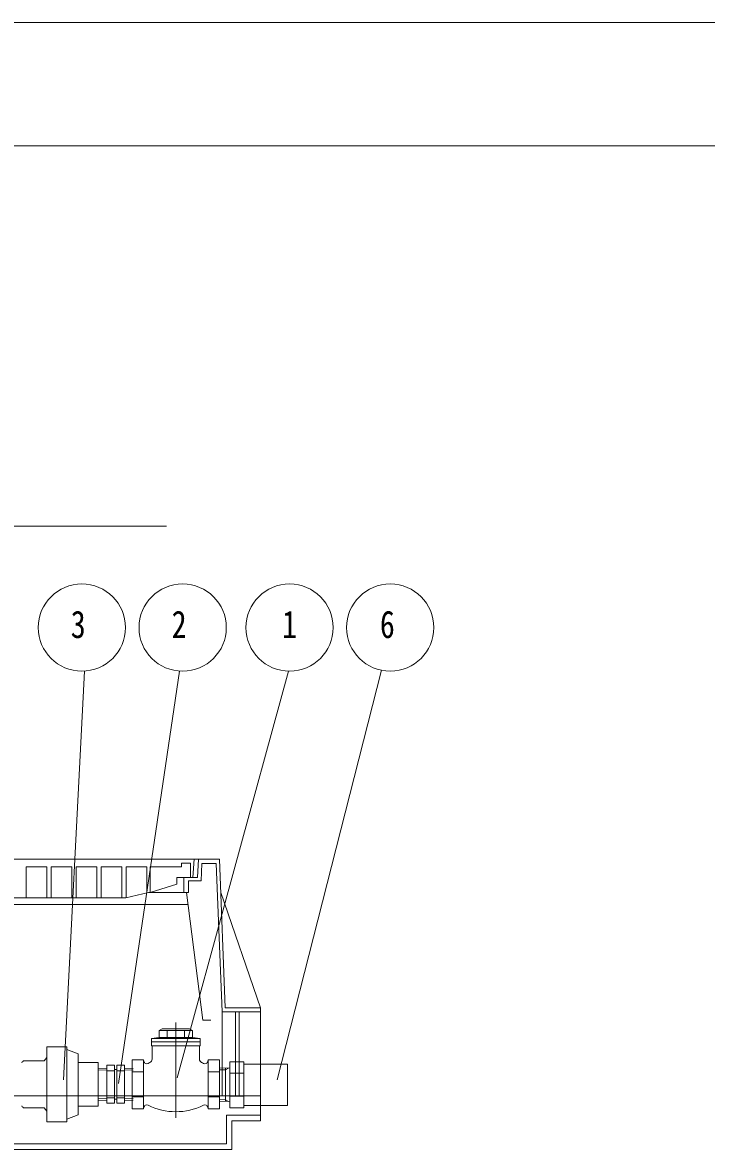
# Model space of a CAD drawing. Units: millimetres, scale not verified. Extents: x -28785 to 23890, y -3354 to 5557.
# Drawn here: x -17671 to -17116, y -2038 to -1124 of the extents above; entities that cross this region are included whole.
import ezdxf
from ezdxf.enums import TextEntityAlignment as Align

# ---------------------------------------------------------------- set-up
doc = ezdxf.new("R2010")
doc.units = ezdxf.units.MM
doc.header["$LTSCALE"] = 10
doc.layers.add('0-1_WAKU', color=7, linetype='Continuous', lineweight=18)
doc.layers.add('E-0', color=7, linetype='Continuous', lineweight=18)
doc.styles.add('ＭＳ ゴシック', font='')
doc.styles.get('ＭＳ ゴシック').set_extended_font_data('MS Gothic')

msp = doc.modelspace()

# ---------------------------------------------------------------- linework, layer by layer
at = {"layer": '0-1_WAKU'}
for p, q in [((-23889.77, -1123.57), (-15889.77, -1123.57)), ((-23889.77, -1223.57), (-15889.77, -1223.57))]:
    msp.add_line(p, q, dxfattribs=at)
at = {"layer": 'E-0'}
for p, q in [((-17946.07, -1532.19), (-17554.07, -1532.19)), ((-17637.65, -1981.32), (-17620.6, -1649.78)), ((-17593.12, -1984.51), (-17543.75, -1649.75)), ((-17545.41, -1979.73), (-17455.16, -1649.84)), ((-17464.31, -1981.32), (-17379.7, -1649.15)), ((-17531.84, -1802.25), (-17532.68, -1817.12)), ((-17528.31, -1802.25), (-17529.15, -1817.12)), ((-17529.15, -1817.12), (-17545.7, -1817.12)), ((-17540.18, -1817.12), (-17540.18, -1829.52)), ((-17524.79, -1932.95), (-17537.92, -1829.52)), ((-17536.47, -1839.25), (-17762.95, -1839.25)), ((-17477.84, -1926.13), (-17508.97, -1926.13)), ((-17508.97, -1926.13), (-17508.97, -1994.42)), ((-17498.14, -1926.13), (-17501.1, -1926.13)), ((-17498.14, -1926.13), (-17498.14, -1994.42)), ((-17495.1, -1926.13), (-17495.1, -1994.42)), ((-17546.64, -1934.99), (-17546.64, -2012.37)), ((-17524.79, -1932.95), (-17518.28, -1932.95)), ((-17557.76, -1940.05), (-17560.14, -1941.42)), ((-17533.14, -1947.13), (-17560.14, -1947.13)), ((-17535.51, -1940.05), (-17557.76, -1940.05)), ((-17553.64, -1941.42), (-17553.64, -1947.13)), ((-17539.63, -1941.42), (-17539.63, -1947.13)), ((-17651.16, -2015.4), (-17651.16, -1954.72)), ((-17651.16, -1954.72), (-17634.98, -1954.72)), ((-17634.98, -2015.4), (-17634.98, -1954.72)), ((-17566.36, -1948), (-17566.36, -1953.7)), ((-17526.92, -1948), (-17566.36, -1948)), ((-17526.92, -1950.67), (-17566.36, -1950.67)), ((-17526.92, -1953.7), (-17566.36, -1953.7)), ((-17565.85, -1953.7), (-17565.85, -1964.61)), ((-17527.42, -1953.7), (-17527.42, -1964.61)), ((-17526.92, -1948), (-17526.92, -1953.7)), ((-17634.98, -1956.74), (-17625.88, -1960.28)), ((-17625.88, -1960.28), (-17625.88, -2009.84)), ((-17582.04, -1965.23), (-17582.04, -2004.88)), ((-17572.93, -1965.23), (-17582.04, -1965.23)), ((-17572.61, -1966.43), (-17572.93, -1965.23)), ((-17520.66, -1966.43), (-17520.34, -1965.23)), ((-17520.34, -1965.23), (-17511.24, -1965.23)), ((-17511.24, -1965.23), (-17511.24, -2004.88)), ((-17670.46, -1965.94), (-17653.49, -1965.94)), ((-17670.46, -1966.56), (-17670.46, -1965.94)), ((-17609.7, -1967.36), (-17625.88, -1967.36)), ((-17609.7, -1967.36), (-17609.7, -2002.76)), ((-17609.7, -1972.09), (-17602.58, -1971.91)), ((-17609.7, -1973.45), (-17602.58, -1973.27)), ((-17596.47, -1969.63), (-17602.58, -1969.63)), ((-17602.58, -1969.63), (-17602.58, -2000.48)), ((-17596.47, -1974.15), (-17602.58, -1974.15)), ((-17596.47, -2000.48), (-17596.47, -1969.63)), ((-17594.45, -1973.11), (-17596.47, -1973.11)), ((-17594.45, -1969.63), (-17588.34, -1969.63)), ((-17594.45, -2000.48), (-17594.45, -1969.63)), ((-17594.45, -1974.15), (-17588.34, -1974.15)), ((-17588.34, -1969.63), (-17588.34, -2000.48)), ((-17581.22, -1972.09), (-17588.34, -1971.91)), ((-17581.22, -1973.45), (-17588.34, -1973.27)), ((-17572.93, -1974.84), (-17582.04, -1974.84)), ((-17520.34, -1974.84), (-17511.24, -1974.84)), ((-17502.67, -1971.8), (-17511.24, -1972.07)), ((-17511.24, -1973.36), (-17506.18, -1973.2)), ((-17506.18, -1973.2), (-17503.81, -1971.83)), ((-17506.18, -1971.91), (-17506.18, -1998.94)), ((-17502.67, -1966.74), (-17502.67, -2004.11)), ((-17491.55, -1966.74), (-17502.67, -1966.74)), ((-17491.55, -2004.11), (-17491.55, -1966.74)), ((-17456.15, -1968.73), (-17491.55, -1968.73)), ((-17456.15, -2002.11), (-17456.15, -1968.73)), ((-17491.55, -1976.08), (-17502.67, -1976.08)), ((-17477.84, -1994.42), (-18019.95, -1994.42)), ((-17609.7, -1996.66), (-17602.58, -1996.84)), ((-17609.7, -1998.02), (-17602.58, -1998.21)), ((-17596.47, -1995.96), (-17602.58, -1995.96)), ((-17596.47, -2000.48), (-17602.58, -2000.48)), ((-17594.45, -1997.01), (-17596.47, -1997.01)), ((-17594.45, -1995.96), (-17588.34, -1995.96)), ((-17594.45, -2000.48), (-17588.34, -2000.48)), ((-17581.22, -1996.66), (-17588.34, -1996.84)), ((-17581.22, -1998.02), (-17588.34, -1998.21)), ((-17572.93, -1995.28), (-17582.04, -1995.28)), ((-17520.34, -1995.28), (-17511.24, -1995.28)), ((-17506.18, -1997.64), (-17511.24, -1997.48)), ((-17511.24, -1998.78), (-17502.67, -1999.05)), ((-17503.81, -1999.01), (-17506.18, -1997.64)), ((-17502.67, -1994.77), (-17491.55, -1994.77)), ((-17456.15, -2002.11), (-17491.55, -2002.11)), ((-17670.46, -2003.55), (-17670.46, -2004.17)), ((-17670.46, -2004.17), (-17653.49, -2004.17)), ((-17653.49, -2004.17), (-17651.16, -2006.84)), ((-17651.16, -2006.84), (-17651.16, -2004.38)), ((-17634.98, -2013.38), (-17625.88, -2009.84)), ((-17609.7, -2002.76), (-17625.88, -2002.76)), ((-17572.61, -2003.68), (-17572.93, -2004.88)), ((-17520.66, -2003.68), (-17520.34, -2004.88)), ((-17477.84, -2010.16), (-17505.52, -2010.16)), ((-17505.52, -2033.46), (-17505.52, -2010.16)), ((-17502.67, -2004.11), (-17491.55, -2004.11)), ((-17651.16, -2015.4), (-17634.98, -2015.4)), ((-17505.52, -2033.46), (-17992.26, -2033.46))]:
    msp.add_line(p, q, dxfattribs=at)
for points in [[(-17477.84, -1922.99), (-17506.47, -1922.99), (-17511.21, -1802.25), (-17776.22, -1802.25)], [(-17525.37, -1805.98), (-17526.12, -1819.92), (-17536.37, -1819.92), (-17536.37, -1829.52), (-17568.65, -1829.52), (-17587.25, -1833.74), (-17761.87, -1833.74)], [(-17651.17, -1833.74), (-17651.17, -1808.6), (-17668.08, -1808.6), (-17668.08, -1833.69)], [(-17630.89, -1833.74), (-17630.89, -1808.6), (-17647.79, -1808.6), (-17647.79, -1833.69)], [(-17610.6, -1833.74), (-17610.6, -1808.6), (-17627.51, -1808.6), (-17627.51, -1833.69)], [(-17590.32, -1833.74), (-17590.32, -1808.6), (-17607.22, -1808.6), (-17607.22, -1833.69)], [(-17570.03, -1829.84), (-17570.03, -1808.6), (-17586.94, -1808.6), (-17586.94, -1833.69)], [(-17534.73, -1817.12), (-17534.73, -1805.53), (-17541.92, -1805.53), (-17541.92, -1808.6), (-17567.41, -1808.61), (-17567.41, -1829.52)], [(-17508.97, -1926.13), (-17513.83, -1805.98), (-17525.37, -1805.98)], [(-17545.7, -1817.12), (-17545.7, -1822.58), (-17567.41, -1829.52)], [(-17477.84, -1994.42), (-17477.84, -1922.99), (-17510.14, -1829.55)], [(-17560.14, -1941.42), (-17560.14, -1947.13), (-17566.36, -1948)], [(-17535.51, -1940.05), (-17533.14, -1941.42), (-17560.14, -1941.42)], [(-17533.14, -1941.42), (-17533.14, -1947.13), (-17526.92, -1948)], [(-17653.49, -1965.94), (-17651.16, -1963.28), (-17651.16, -1965.74)], [(-17572.93, -1965.23), (-17572.93, -2004.88), (-17582.04, -2004.88)], [(-17520.34, -1965.23), (-17520.34, -2004.88), (-17511.24, -2004.88)], [(-17477.84, -1994.42), (-17477.84, -2014.61), (-17501.1, -2014.61)], [(-17501.1, -2014.61), (-17501.1, -2037.91), (-17996.68, -2037.91)]]:
    msp.add_lwpolyline(points, dxfattribs=at)
for centre in [(-17622.81, -1614.45), (-17541.06, -1614.45), (-17454.35, -1614.45), (-17372.71, -1614.45)]:
    msp.add_circle(centre, 35.4, dxfattribs=at)
for centre, radius, start, end in [((-17568.89, -1964.61), 3.03, 294.52522, 359.99985), ((-17524.39, -1964.61), 3.03, 180.00015, 245.47479), ((-17670.46, -1967.5), 0.932, 90, 180), ((-17570.17, -1965.78), 2.53, 194.99986, 296.30807), ((-17546.64, -2013.38), 50.57, 114.52526, 116.30794), ((-17546.64, -2013.38), 50.57, 63.69204, 65.47472), ((-17523.1, -1965.78), 2.53, 243.69195, 345.00016), ((-17570.17, -2004.34), 2.53, 63.69193, 165.00014), ((-17546.64, -1956.74), 50.57, 243.69206, 296.3079), ((-17523.1, -2004.34), 2.53, 14.99984, 116.30805), ((-17670.46, -2002.62), 0.932, 180, 270)]:
    msp.add_arc(centre, radius, start, end, dxfattribs=at)

# ---------------------------------------------------------------- texts
at = {"layer": 'E-0', "style": 'ＭＳ ゴシック', "width": 0.8}
for s, p in [('3', (-17631.81, -1629.62)), ('2', (-17549.97, -1629.62)), ('1', (-17460.42, -1629.62)), ('6', (-17381.08, -1629.62))]:
    msp.add_text(s, height=22.24, dxfattribs=at).set_placement(p, align=Align.BOTTOM_LEFT)

doc.saveas('drawing.dxf')
